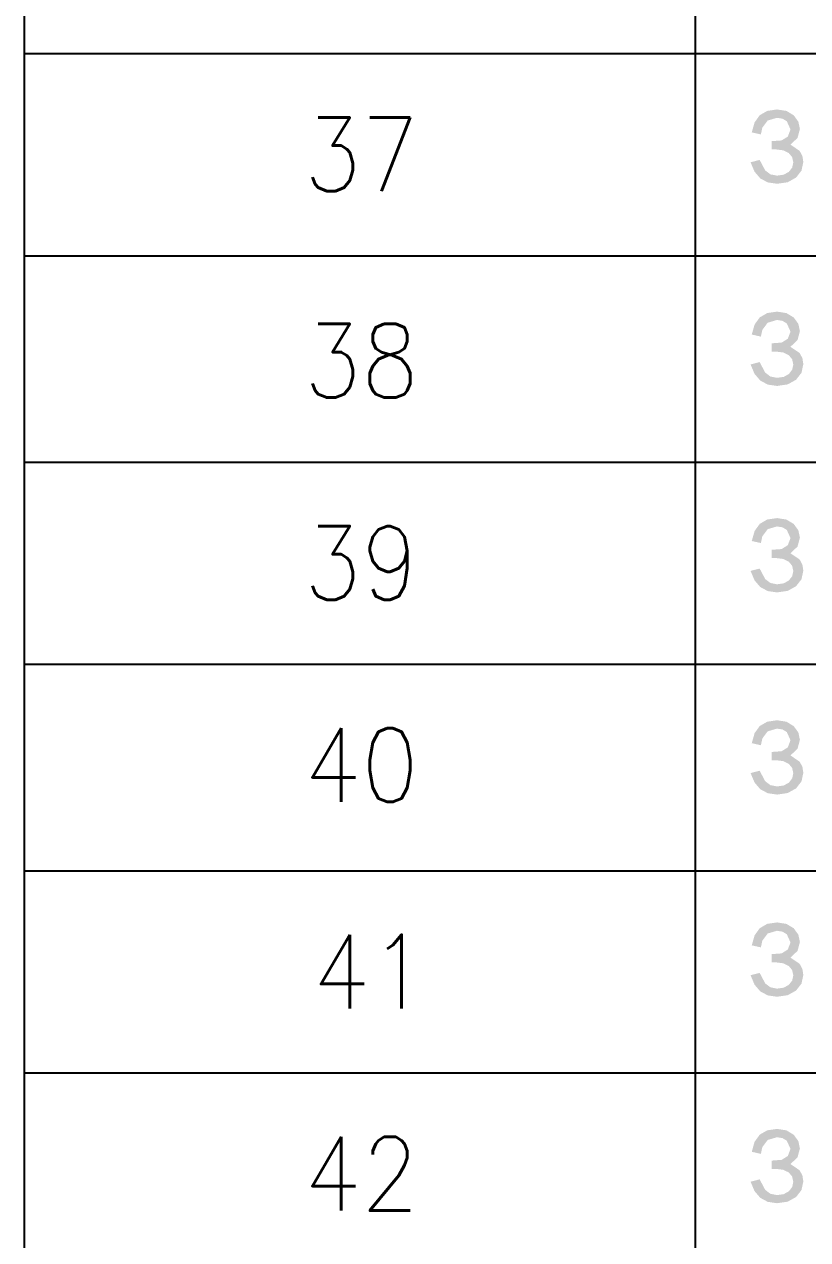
# Model space of a CAD drawing. Header units: millimetres. Extents: x 0 to 420, y 0 to 297.
# Drawn here: x 28.91 to 36.63, y 167.99 to 179.95 of the extents above; entities that cross this region are included whole.
import ezdxf

# ---------------------------------------------------------------- set-up
doc = ezdxf.new("R2010")
doc.units = ezdxf.units.MM
doc.layers.get('0').update_dxf_attribs({"linetype": 'CONTINUOUS'})
doc.styles.get("Standard").update_dxf_attribs({"font": 'STANDARD'})

msp = doc.modelspace()

# ---------------------------------------------------------------- hatches: boundary and pattern name
at = {"true_color": 0x0000fb}
for points in [[(36.063151, 178.592206), (36.152448, 178.615357), (36.207018, 178.51228), (36.258212, 178.47335), (36.323876, 178.460465), (36.390159, 178.469974), (36.440733, 178.498499), (36.472979, 178.540667), (36.483728, 178.591103), (36.47229, 178.643193), (36.438528, 178.683708), (36.384854, 178.709753), (36.315056, 178.718434), (36.270408, 178.718434), (36.270408, 178.800014), (36.369075, 178.80718), (36.429709, 178.845214), (36.456167, 178.915218), (36.419787, 178.995695), (36.377481, 179.021258), (36.322773, 179.029871), (36.231272, 179.002861), (36.178906, 178.932306), (36.164574, 178.86616), (36.074726, 178.886555), (36.102726, 178.985033), (36.153619, 179.055502), (36.227353, 179.09786), (36.323876, 179.112002), (36.416549, 179.097532), (36.488138, 179.054124), (36.533544, 178.99163), (36.548772, 178.919628), (36.525345, 178.831571), (36.455616, 178.765839), (36.546015, 178.704654), (36.573301, 178.654149), (36.582396, 178.594962), (36.564619, 178.510695), (36.511289, 178.441724), (36.42902, 178.395835), (36.324427, 178.380539), (36.232753, 178.393768), (36.158649, 178.433456), (36.102115, 178.499602)], [(36.063151, 176.602539), (36.152448, 176.62569), (36.207018, 176.522613), (36.258212, 176.483683), (36.323876, 176.470799), (36.390159, 176.480307), (36.440733, 176.508833), (36.472979, 176.551001), (36.483728, 176.601437), (36.47229, 176.653527), (36.438528, 176.694041), (36.384854, 176.720086), (36.315056, 176.728768), (36.270408, 176.728768), (36.270408, 176.810347), (36.369075, 176.817513), (36.429709, 176.855547), (36.456167, 176.925551), (36.419787, 177.006029), (36.377481, 177.031591), (36.322773, 177.040204), (36.231272, 177.013195), (36.178906, 176.942639), (36.164574, 176.876493), (36.074726, 176.896888), (36.102726, 176.995366), (36.153619, 177.065836), (36.227353, 177.108193), (36.323876, 177.122335), (36.416549, 177.107866), (36.488138, 177.064458), (36.533544, 177.001964), (36.548772, 176.929961), (36.525345, 176.841904), (36.455616, 176.776172), (36.546015, 176.714987), (36.573301, 176.664482), (36.582396, 176.605295), (36.564619, 176.521028), (36.511289, 176.452057), (36.42902, 176.406169), (36.324427, 176.390873), (36.232753, 176.404102), (36.158649, 176.443789), (36.102115, 176.509935)], [(36.063151, 174.570539), (36.152448, 174.59369), (36.207018, 174.490613), (36.258212, 174.451683), (36.323876, 174.438799), (36.390159, 174.448307), (36.440733, 174.476833), (36.472979, 174.519001), (36.483728, 174.569437), (36.47229, 174.621527), (36.438528, 174.662041), (36.384854, 174.688086), (36.315056, 174.696768), (36.270408, 174.696768), (36.270408, 174.778347), (36.369075, 174.785513), (36.429709, 174.823547), (36.456167, 174.893551), (36.419787, 174.974029), (36.377481, 174.999591), (36.322773, 175.008204), (36.231272, 174.981195), (36.178906, 174.910639), (36.164574, 174.844493), (36.074726, 174.864888), (36.102726, 174.963366), (36.153619, 175.033836), (36.227353, 175.076193), (36.323876, 175.090335), (36.416549, 175.075866), (36.488138, 175.032458), (36.533544, 174.969964), (36.548772, 174.897961), (36.525345, 174.809904), (36.455616, 174.744172), (36.546015, 174.682987), (36.573301, 174.632482), (36.582396, 174.573295), (36.564619, 174.489028), (36.511289, 174.420057), (36.42902, 174.374169), (36.324427, 174.358873), (36.232753, 174.372102), (36.158649, 174.411789), (36.102115, 174.477935)], [(36.063151, 172.580873), (36.152448, 172.604024), (36.207018, 172.500946), (36.258212, 172.462017), (36.323876, 172.449132), (36.390159, 172.458641), (36.440733, 172.487166), (36.472979, 172.529334), (36.483728, 172.57977), (36.47229, 172.63186), (36.438528, 172.672374), (36.384854, 172.698419), (36.315056, 172.707101), (36.270408, 172.707101), (36.270408, 172.788681), (36.369075, 172.795847), (36.429709, 172.83388), (36.456167, 172.903885), (36.419787, 172.984362), (36.377481, 173.009925), (36.322773, 173.018538), (36.231272, 172.991528), (36.178906, 172.920972), (36.164574, 172.854827), (36.074726, 172.875222), (36.102726, 172.9737), (36.153619, 173.044169), (36.227353, 173.086526), (36.323876, 173.100669), (36.416549, 173.086199), (36.488138, 173.042791), (36.533544, 172.980297), (36.548772, 172.908294), (36.525345, 172.820238), (36.455616, 172.754505), (36.546015, 172.69332), (36.573301, 172.642815), (36.582396, 172.583629), (36.564619, 172.499362), (36.511289, 172.430391), (36.42902, 172.384502), (36.324427, 172.369206), (36.232753, 172.382435), (36.158649, 172.422123), (36.102115, 172.488268)], [(36.063151, 170.591206), (36.152448, 170.614357), (36.207018, 170.51128), (36.258212, 170.47235), (36.323876, 170.459465), (36.390159, 170.468974), (36.440733, 170.497499), (36.472979, 170.539667), (36.483728, 170.590103), (36.47229, 170.642193), (36.438528, 170.682708), (36.384854, 170.708753), (36.315056, 170.717434), (36.270408, 170.717434), (36.270408, 170.799014), (36.369075, 170.80618), (36.429709, 170.844214), (36.456167, 170.914218), (36.419787, 170.994695), (36.377481, 171.020258), (36.322773, 171.028871), (36.231272, 171.001861), (36.178906, 170.931306), (36.164574, 170.86516), (36.074726, 170.885555), (36.102726, 170.984033), (36.153619, 171.054502), (36.227353, 171.09686), (36.323876, 171.111002), (36.416549, 171.096533), (36.488138, 171.053124), (36.533544, 170.99063), (36.548772, 170.918628), (36.525345, 170.830571), (36.455616, 170.764839), (36.546015, 170.703654), (36.573301, 170.653149), (36.582396, 170.593962), (36.564619, 170.509695), (36.511289, 170.440724), (36.42902, 170.394835), (36.324427, 170.379539), (36.232753, 170.392768), (36.158649, 170.432456), (36.102115, 170.498602)], [(36.063151, 168.559206), (36.152448, 168.582357), (36.207018, 168.47928), (36.258212, 168.44035), (36.323876, 168.427465), (36.390159, 168.436974), (36.440733, 168.465499), (36.472979, 168.507667), (36.483728, 168.558103), (36.47229, 168.610193), (36.438528, 168.650708), (36.384854, 168.676753), (36.315056, 168.685434), (36.270408, 168.685434), (36.270408, 168.767014), (36.369075, 168.77418), (36.429709, 168.812214), (36.456167, 168.882218), (36.419787, 168.962696), (36.377481, 168.988258), (36.322773, 168.996871), (36.231272, 168.969861), (36.178906, 168.899306), (36.164574, 168.83316), (36.074726, 168.853555), (36.102726, 168.952033), (36.153619, 169.022502), (36.227353, 169.06486), (36.323876, 169.079002), (36.416549, 169.064533), (36.488138, 169.021124), (36.533544, 168.95863), (36.548772, 168.886628), (36.525345, 168.798571), (36.455616, 168.732839), (36.546015, 168.671654), (36.573301, 168.621149), (36.582396, 168.561962), (36.564619, 168.477695), (36.511289, 168.408724), (36.42902, 168.362835), (36.324427, 168.347539), (36.232753, 168.360768), (36.158649, 168.400456), (36.102115, 168.466602)]]:
    msp.add_hatch(color=0, dxfattribs=at).paths.add_polyline_path(points, flags=0)

# ---------------------------------------------------------------- linework, layer by layer
at = {"color": 0, "true_color": 0x000007}
for points in [[(28.913668, 256.116666), (28.913668, 49.403)], [(35.517668, 256.116666), (35.517668, 49.403)], [(28.913668, 179.662666), (77.681668, 179.662666)], [(28.913668, 177.672999), (77.681668, 177.672999)], [(28.913668, 175.640999), (77.681668, 175.640999)], [(28.913668, 173.651333), (77.681668, 173.651333)], [(28.913668, 171.619333), (77.681668, 171.619333)], [(28.913668, 169.629666), (77.681668, 169.629666)]]:
    msp.add_lwpolyline(points, dxfattribs=at)

# ---------------------------------------------------------------- texts
at = {"color": 0, "true_color": 0x0000fb, "char_height": 0.724708, "attachment_point": 1}
for s, insert, width in [('37', (31.665335, 179.032705), 0.88575423), ('38', (31.665335, 177.00071), 0.88575423), ('39', (31.665335, 175.011038), 0.88575423), ('40', (31.665335, 173.021375), 0.96627736), ('41', (31.750002, 170.989371), 0.80523109), ('42', (31.665335, 168.999708), 0.96627736)]:
    msp.add_mtext(s, dxfattribs=dict(at, insert=insert, width=width))

doc.saveas('drawing.dxf')
